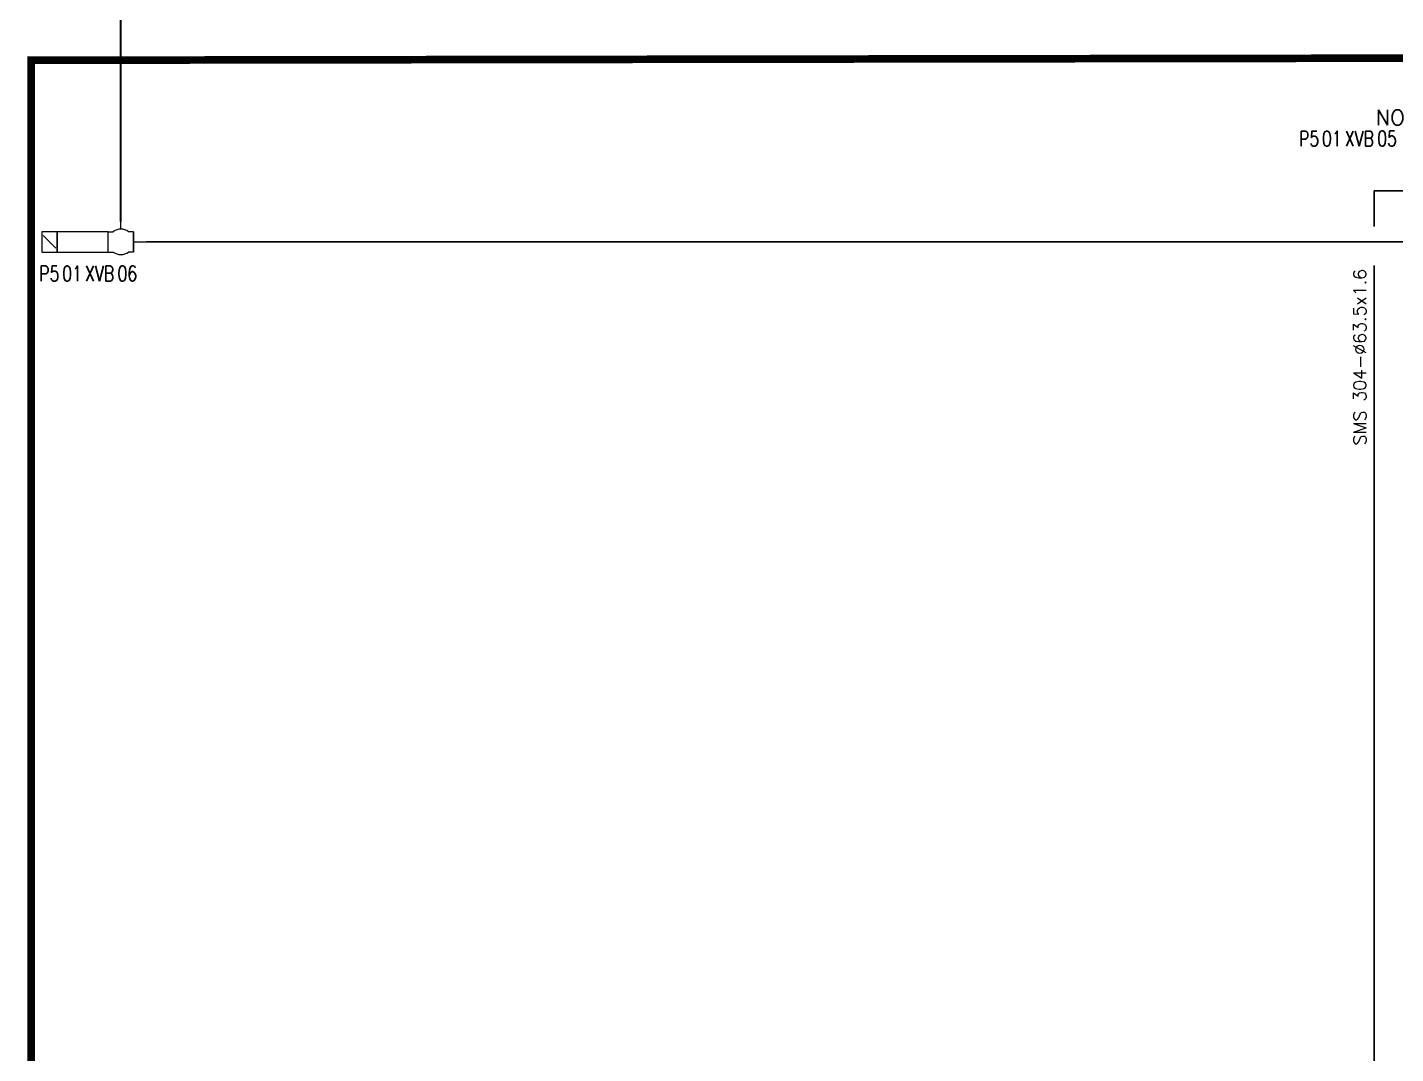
# Model space of a CAD drawing. Header units: inches. Extents: x 12545 to 14027, y 22146 to 23144.
# Drawn here: x 12545.2 to 12813.5, y 22649.3 to 22850.7 of the extents above; entities that cross this region are included whole.
import ezdxf
from ezdxf.enums import TextEntityAlignment as Align

# ---------------------------------------------------------------- set-up
doc = ezdxf.new("R2010")
doc.units = ezdxf.units.IN
doc.header["$MEASUREMENT"] = 0
doc.layers.add('19 Pipe Process', color=30, linetype='Continuous', lineweight=30)
doc.layers.add('31 Equipment', color=7, linetype='Continuous', lineweight=9)
for name, color, linetype in [('REPERES', 7, 'Continuous'), ('techn-data', 7, 'Continuous'), ('TEXTES', 7, 'Continuous'), ('TUYAUTERIE-PROCESS', 30, 'Continuous'), ('VANNES', 7, 'Continuous'), ('ZN', 1, 'Continuous')]:
    doc.layers.add(name, color=color, linetype=linetype)
doc.layers.get('REPERES').off()
doc.styles.add('ROMANS', font='ROMANS.SHX')

# ---------------------------------------------------------------- blocks, each defined once
blk = doc.blocks.new('SMS-304-63')
at = {"layer": 'techn-data', "style": 'ROMANS'}
blk.add_text('SMS 304-%%C63.5x1.6', height=2.5, dxfattribs=at).set_placement((1.64, 2.84), align=Align.MIDDLE_CENTER)
blk = doc.blocks.new('APV-VLV-SSEAT-SW41-3')
at = {"layer": '31 Equipment', "ltscale": 38}
for p, q in [((1.25, 15.25), (-1.25, 12.75)), ((-2, 2.5), (-2, 1.5)), ((2, 2.5), (2, 1.5)), ((2.5, 0), (4, 0)), ((-2, -2.5), (-2, -1.5)), ((2, -2.5), (-2, -2.5)), ((-2, -2.5), (2, -2.5)), ((0, -2.5), (0, -5)), ((2, -2.5), (2, -1.5))]:
    blk.add_line(p, q, dxfattribs=at)
for points in [[(-2, 12.5), (2, 12.5), (2, 15.5), (-2, 15.5)], [(-2, 2.5), (2, 2.5), (2, 12.5), (-2, 12.5)]]:
    blk.add_lwpolyline(points, close=True, dxfattribs=at)
for start, end in [(143.1301, 216.8699), (323.1301, 36.8699)]:
    blk.add_arc((0, 0), 2.5, start, end, dxfattribs=at)
blk = doc.blocks.new('REPNORM1')
at = {"layer": 'TEXTES', "style": 'ROMANS', "width": 0.75}
for tag, p in [('ZONE', (-9.75, -1.25)), ('SOUSZONE', (-5.25, -1.25)), ('ELEMENT', (-0.75, -1.25)), ('NUM', (5.59, -1.22))]:
    blk.add_attdef(tag, p, '', height=3, dxfattribs=at)

msp = doc.modelspace()

# ---------------------------------------------------------------- linework, layer by layer
at = {"layer": '19 Pipe Process'}
msp.add_line((12563.5, 22812.57), (12563.5, 22986.83), dxfattribs=at)
at = {"layer": 'TUYAUTERIE-PROCESS'}
for p, q in [((12809.28, 22811.57), (12809.28, 22818.57)), ((12809.28, 22818.57), (12815.28, 22818.57)), ((12568.5, 22808.57), (12894.28, 22808.57)), ((12809.28, 22441.06), (12809.28, 22803.93))]:
    msp.add_line(p, q, dxfattribs=at)
at = {"layer": 'ZN', "const_width": 1.5}
msp.add_lwpolyline([(12545.91, 22844.21), (13070, 22845), (13070, 23068), (13626.5, 23068), (13625.62, 22715.5), (13531.14, 22715.5), (13531.14, 22147.5), (12545.91, 22146.71)], close=True, dxfattribs=at)

# ---------------------------------------------------------------- block references
at = {"layer": 'REPERES'}
for p, values in [((12804.28, 22828.57), {'ZONE': 'P5', 'SOUSZONE': '01', 'ELEMENT': 'XVB', 'NUM': '05'}), ((12557.25, 22802.1), {'ZONE': 'P5', 'SOUSZONE': '01', 'ELEMENT': 'XVB', 'NUM': '06'})]:
    msp.add_blockref('REPNORM1', p, dxfattribs=at).add_auto_attribs(values)
at = {"layer": 'techn-data', "rotation": 90}
msp.add_blockref('SMS-304-63', (12809.28, 22784.31), dxfattribs=at)
at = {"layer": 'VANNES', "rotation": 90}
msp.add_blockref('APV-VLV-SSEAT-SW41-3', (12563.5, 22808.57), dxfattribs=at)

# ---------------------------------------------------------------- texts
at = {"layer": 'TEXTES', "style": 'ROMANS'}
msp.add_text('NO', height=3, dxfattribs=at).set_placement((12809.58, 22831.47))

doc.saveas('drawing.dxf')
